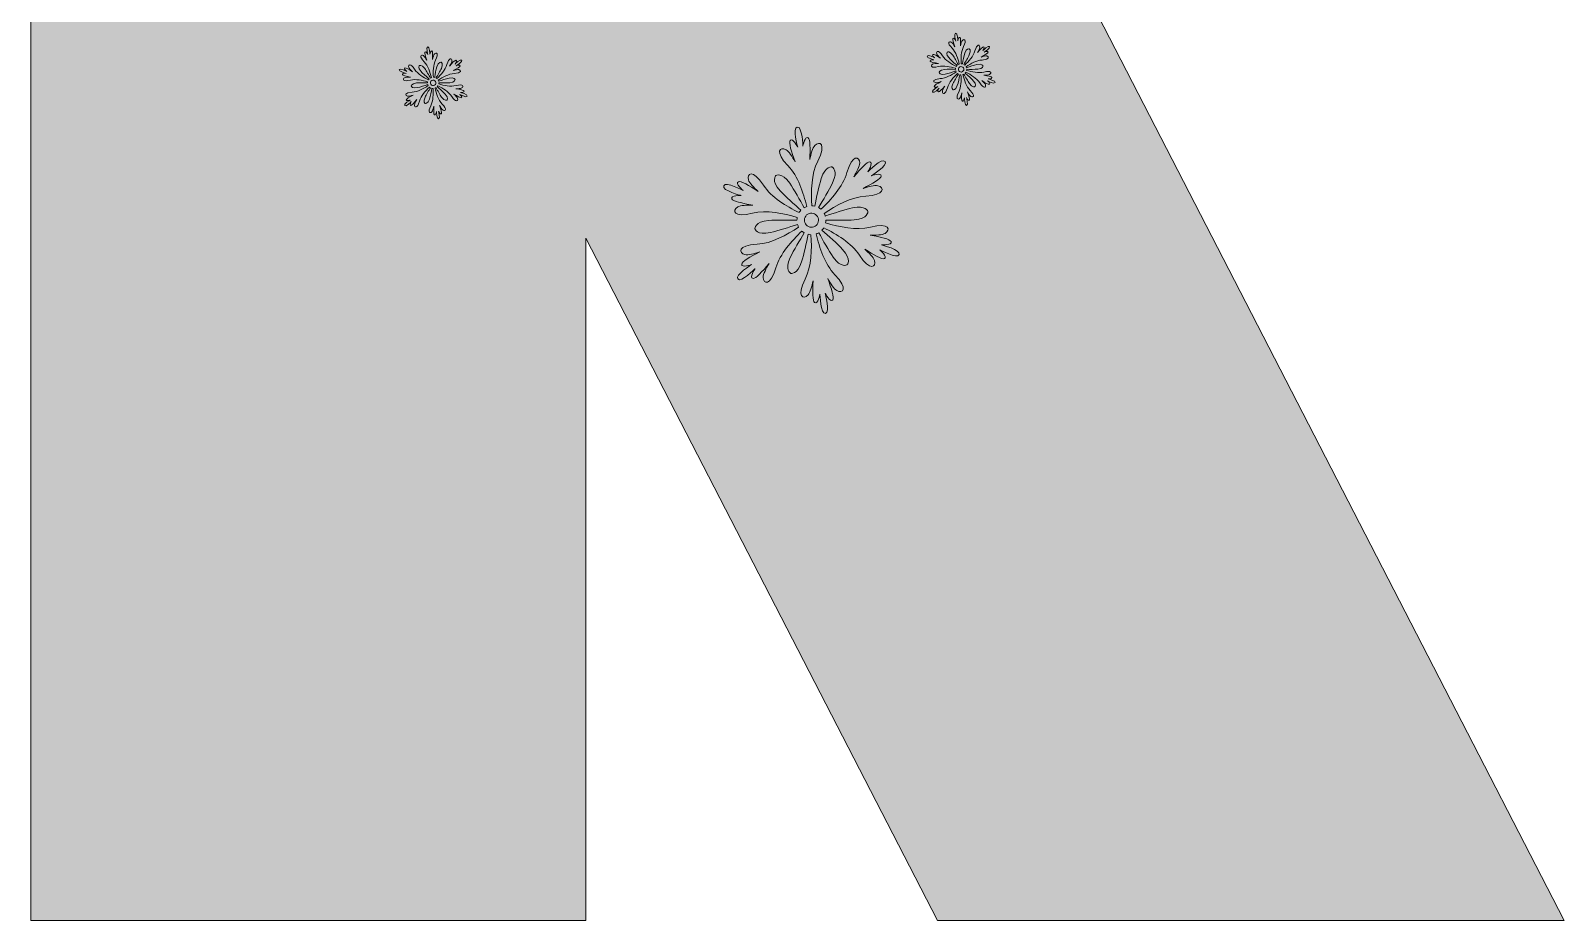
# Model space of a CAD drawing. Header units: millimetres. Extents: x 29 to 185, y -116 to -16.
# Drawn here: x 116.9 to 185, y -115.8 to -76.3 of the extents above; entities that cross this region are included whole.
import ezdxf

# ---------------------------------------------------------------- set-up
doc = ezdxf.new("R2010")
doc.units = ezdxf.units.MM
doc.header["$MEASUREMENT"] = 0
doc.layers.add('engraving', color=7, linetype='Continuous')
doc.layers.add('Layer 1', color=7, linetype='Continuous')

msp = doc.modelspace()

# ---------------------------------------------------------------- hatches: boundary and pattern name
at = {"layer": 'Layer 1'}
h = msp.add_hatch(color=2, dxfattribs=at)
h.dxf.hatch_style = 2
edge = h.paths.add_edge_path()
edge.add_spline(control_points=[(184.995, -30.63), (184.995, -30.63), (159.253, -30.63), (159.253, -30.63), (159.253, -30.63), (156.598, -30.558), (156.598, -30.558), (155.932, -28.837), (154.323, -27.578), (152.409, -27.432), (153.914, -26.317), (154.893, -24.534), (154.893, -22.517), (154.893, -19.136), (152.153, -16.396), (148.773, -16.396), (145.392, -16.396), (142.652, -19.136), (142.652, -22.517), (142.652, -24.534), (143.632, -26.317), (145.137, -27.432), (143.223, -27.578), (141.614, -28.837), (140.947, -30.558), (140.947, -30.558), (137.059, -30.63), (137.059, -30.63), (137.059, -30.63), (116.876, -30.63), (116.876, -30.63), (116.876, -30.63), (116.876, -115.779), (116.876, -115.779), (116.876, -115.779), (141.541, -115.779), (141.541, -115.779), (141.541, -115.779), (141.541, -85.477), (141.541, -85.477), (141.541, -85.477), (157.161, -115.779), (157.161, -115.779), (157.161, -115.779), (184.995, -115.779), (184.995, -115.779), (184.995, -115.779), (163.033, -73.145), (163.033, -73.145), (163.033, -73.145), (184.995, -30.63), (184.995, -30.63)], knot_values=[0, 0, 0, 0, 1, 1, 1, 2, 2, 2, 3, 3, 3, 4, 4, 4, 5, 5, 5, 6, 6, 6, 7, 7, 7, 8, 8, 8, 9, 9, 9, 10, 10, 10, 11, 11, 11, 12, 12, 12, 13, 13, 13, 14, 14, 14, 15, 15, 15, 16, 16, 16, 17, 17, 17, 17], degree=3, periodic=1)
edge = h.paths.add_edge_path()
edge.add_spline(control_points=[(144.965, -22.517), (144.965, -20.417), (146.673, -18.709), (148.773, -18.709), (150.872, -18.709), (152.58, -20.417), (152.58, -22.517), (152.58, -24.616), (150.872, -26.324), (148.773, -26.324), (146.673, -26.324), (144.965, -24.616), (144.965, -22.517)], knot_values=[0, 0, 0, 0, 1, 1, 1, 2, 2, 2, 3, 3, 3, 4, 4, 4, 4], degree=3, periodic=1)
h.paths.add_polyline_path([(141.541, -35.49), (154.655, -35.49), (141.541, -60.931)])

# ---------------------------------------------------------------- linework, layer by layer
at = {"layer": 'engraving', "lineweight": 0}
for points, knots in [([(135.961, -79.01), (135.961, -79.01), (136.152, -79.019), (136.124, -78.953), (136.106, -78.911), (135.947, -78.876), (135.763, -78.844), (135.863, -78.845), (135.972, -78.842), (136.021, -78.813), (136.119, -78.755), (136.1, -78.622), (135.768, -78.705), (135.524, -78.766), (135.234, -78.701), (134.998, -78.633), (135.002, -78.617), (135.003, -78.6), (135.003, -78.584), (135.151, -78.588), (135.354, -78.59), (135.491, -78.58), (135.73, -78.561), (135.725, -78.439), (135.725, -78.439), (135.725, -78.439), (135.693, -78.32), (135.46, -78.373), (135.326, -78.403), (135.133, -78.466), (134.992, -78.514), (134.988, -78.498), (134.981, -78.483), (134.973, -78.468), (135.178, -78.333), (135.436, -78.186), (135.688, -78.171), (136.028, -78.152), (136.007, -78.02), (135.897, -77.994), (135.841, -77.98), (135.736, -78.01), (135.642, -78.04), (135.807, -77.955), (135.949, -77.874), (135.954, -77.829), (135.961, -77.757), (135.781, -77.823), (135.781, -77.823), (135.781, -77.823), (136.075, -77.643), (136.021, -77.574), (135.966, -77.506), (135.725, -77.752), (135.725, -77.752), (135.725, -77.752), (135.829, -77.592), (135.757, -77.583), (135.712, -77.577), (135.602, -77.698), (135.482, -77.841), (135.533, -77.755), (135.585, -77.659), (135.584, -77.602), (135.583, -77.488), (135.458, -77.439), (135.364, -77.767), (135.295, -78.009), (135.094, -78.228), (134.918, -78.398), (134.905, -78.387), (134.891, -78.377), (134.877, -78.369), (134.954, -78.243), (135.058, -78.069), (135.117, -77.945), (135.221, -77.729), (135.112, -77.671), (135.112, -77.671), (135.112, -77.671), (134.994, -77.64), (134.923, -77.868), (134.882, -78), (134.84, -78.198), (134.811, -78.343), (134.795, -78.339), (134.778, -78.337), (134.762, -78.337), (134.747, -78.092), (134.749, -77.795), (134.862, -77.57), (135.016, -77.265), (134.891, -77.218), (134.813, -77.3), (134.774, -77.341), (134.746, -77.447), (134.726, -77.544), (134.734, -77.358), (134.735, -77.195), (134.699, -77.168), (134.64, -77.126), (134.608, -77.315), (134.608, -77.315), (134.608, -77.315), (134.598, -76.97), (134.511, -76.983), (134.424, -76.996), (134.518, -77.328), (134.518, -77.328), (134.518, -77.328), (134.431, -77.158), (134.387, -77.216), (134.36, -77.252), (134.41, -77.407), (134.473, -77.583), (134.424, -77.496), (134.367, -77.403), (134.318, -77.375), (134.218, -77.319), (134.113, -77.402), (134.35, -77.647), (134.525, -77.829), (134.614, -78.112), (134.673, -78.35), (134.657, -78.355), (134.642, -78.362), (134.628, -78.371), (134.557, -78.241), (134.458, -78.064), (134.38, -77.95), (134.245, -77.753), (134.141, -77.818), (134.141, -77.818), (134.141, -77.818), (134.055, -77.905), (134.217, -78.081), (134.311, -78.182), (134.461, -78.318), (134.572, -78.415), (134.561, -78.427), (134.551, -78.441), (134.542, -78.455), (134.323, -78.345), (134.066, -78.195), (133.928, -77.984), (133.742, -77.699), (133.638, -77.783), (133.67, -77.892), (133.686, -77.946), (133.764, -78.023), (133.838, -78.089), (133.681, -77.989), (133.54, -77.906), (133.499, -77.925), (133.433, -77.955), (133.58, -78.077), (133.58, -78.077), (133.58, -78.077), (133.277, -77.913), (133.245, -77.995), (133.213, -78.077), (133.547, -78.162), (133.547, -78.162), (133.547, -78.162), (133.356, -78.152), (133.384, -78.218), (133.402, -78.26), (133.561, -78.295), (133.745, -78.328), (133.646, -78.326), (133.536, -78.329), (133.487, -78.358), (133.39, -78.416), (133.409, -78.549), (133.74, -78.466), (133.984, -78.405), (134.274, -78.47), (134.509, -78.538), (134.506, -78.554), (134.505, -78.571), (134.505, -78.588), (134.357, -78.583), (134.154, -78.581), (134.017, -78.591), (133.778, -78.61), (133.783, -78.733), (133.783, -78.733), (133.783, -78.733), (133.815, -78.851), (134.048, -78.798), (134.183, -78.768), (134.376, -78.705), (134.515, -78.658), (134.52, -78.673), (134.526, -78.689), (134.534, -78.704), (134.33, -78.838), (134.072, -78.986), (133.82, -79), (133.48, -79.019), (133.501, -79.151), (133.611, -79.178), (133.667, -79.191), (133.772, -79.161), (133.867, -79.131), (133.701, -79.216), (133.559, -79.297), (133.554, -79.342), (133.547, -79.414), (133.726, -79.348), (133.726, -79.348), (133.726, -79.348), (133.433, -79.528), (133.488, -79.597), (133.542, -79.666), (133.783, -79.419), (133.783, -79.419), (133.783, -79.419), (133.679, -79.579), (133.751, -79.588), (133.796, -79.594), (133.906, -79.473), (134.026, -79.331), (133.975, -79.416), (133.923, -79.512), (133.924, -79.569), (133.925, -79.683), (134.05, -79.733), (134.143, -79.404), (134.213, -79.162), (134.414, -78.943), (134.591, -78.773), (134.603, -78.785), (134.617, -78.794), (134.631, -78.802), (134.553, -78.928), (134.45, -79.103), (134.391, -79.227), (134.288, -79.443), (134.396, -79.5), (134.396, -79.5), (134.396, -79.5), (134.514, -79.531), (134.585, -79.303), (134.626, -79.172), (134.668, -78.973), (134.697, -78.828), (134.713, -78.832), (134.73, -78.834), (134.746, -78.835), (134.76, -79.079), (134.76, -79.376), (134.646, -79.601), (134.492, -79.906), (134.617, -79.954), (134.695, -79.871), (134.734, -79.83), (134.762, -79.724), (134.783, -79.627), (134.774, -79.813), (134.773, -79.976), (134.809, -80.003), (134.868, -80.045), (134.9, -79.857), (134.9, -79.857), (134.9, -79.857), (134.91, -80.201), (134.996, -80.188), (135.083, -80.175), (134.99, -79.843), (134.99, -79.843), (134.99, -79.843), (135.077, -80.013), (135.121, -79.955), (135.148, -79.919), (135.099, -79.764), (135.035, -79.589), (135.084, -79.675), (135.141, -79.768), (135.191, -79.796), (135.29, -79.852), (135.395, -79.769), (135.158, -79.524), (134.983, -79.342), (134.894, -79.059), (134.835, -78.821), (134.85, -78.816), (134.866, -78.809), (134.88, -78.801), (134.951, -78.931), (135.05, -79.107), (135.127, -79.221), (135.263, -79.418), (135.367, -79.353), (135.367, -79.353), (135.367, -79.353), (135.453, -79.266), (135.291, -79.09), (135.197, -78.989), (135.047, -78.854), (134.936, -78.756), (134.947, -78.744), (134.957, -78.731), (134.966, -78.717), (135.185, -78.826), (135.442, -78.976), (135.579, -79.187), (135.766, -79.473), (135.87, -79.388), (135.838, -79.279), (135.822, -79.225), (135.744, -79.148), (135.67, -79.082), (135.827, -79.182), (135.968, -79.265), (136.009, -79.246), (136.074, -79.216), (135.928, -79.095), (135.928, -79.095), (135.928, -79.095), (136.231, -79.259), (136.263, -79.177), (136.295, -79.095), (135.961, -79.01), (135.961, -79.01)], [0, 0, 0, 0, 1, 1, 1, 2, 2, 2, 3, 3, 3, 4, 4, 4, 5, 5, 5, 6, 6, 6, 7, 7, 7, 8, 8, 8, 9, 9, 9, 10, 10, 10, 11, 11, 11, 12, 12, 12, 13, 13, 13, 14, 14, 14, 15, 15, 15, 16, 16, 16, 17, 17, 17, 18, 18, 18, 19, 19, 19, 20, 20, 20, 21, 21, 21, 22, 22, 22, 23, 23, 23, 24, 24, 24, 25, 25, 25, 26, 26, 26, 27, 27, 27, 28, 28, 28, 29, 29, 29, 30, 30, 30, 31, 31, 31, 32, 32, 32, 33, 33, 33, 34, 34, 34, 35, 35, 35, 36, 36, 36, 37, 37, 37, 38, 38, 38, 39, 39, 39, 40, 40, 40, 41, 41, 41, 42, 42, 42, 43, 43, 43, 44, 44, 44, 45, 45, 45, 46, 46, 46, 47, 47, 47, 48, 48, 48, 49, 49, 49, 50, 50, 50, 51, 51, 51, 52, 52, 52, 53, 53, 53, 54, 54, 54, 55, 55, 55, 56, 56, 56, 57, 57, 57, 58, 58, 58, 59, 59, 59, 60, 60, 60, 61, 61, 61, 62, 62, 62, 63, 63, 63, 64, 64, 64, 65, 65, 65, 66, 66, 66, 67, 67, 67, 68, 68, 68, 69, 69, 69, 70, 70, 70, 71, 71, 71, 72, 72, 72, 73, 73, 73, 74, 74, 74, 75, 75, 75, 76, 76, 76, 77, 77, 77, 78, 78, 78, 79, 79, 79, 80, 80, 80, 81, 81, 81, 82, 82, 82, 83, 83, 83, 84, 84, 84, 85, 85, 85, 86, 86, 86, 87, 87, 87, 88, 88, 88, 89, 89, 89, 90, 90, 90, 91, 91, 91, 92, 92, 92, 93, 93, 93, 94, 94, 94, 95, 95, 95, 96, 96, 96, 97, 97, 97, 98, 98, 98, 99, 99, 99, 100, 100, 100, 101, 101, 101, 102, 102, 102, 103, 103, 103, 104, 104, 104, 105, 105, 105, 106, 106, 106, 107, 107, 107, 108, 108, 108, 108]), ([(159.41, -78.408), (159.41, -78.408), (159.6, -78.418), (159.573, -78.351), (159.555, -78.31), (159.396, -78.275), (159.212, -78.242), (159.311, -78.243), (159.421, -78.24), (159.47, -78.211), (159.567, -78.153), (159.548, -78.02), (159.217, -78.103), (158.972, -78.164), (158.682, -78.099), (158.447, -78.031), (158.45, -78.015), (158.452, -77.998), (158.452, -77.982), (158.6, -77.986), (158.803, -77.989), (158.94, -77.978), (159.178, -77.959), (159.174, -77.837), (159.174, -77.837), (159.174, -77.837), (159.142, -77.719), (158.908, -77.771), (158.774, -77.802), (158.581, -77.864), (158.441, -77.912), (158.437, -77.896), (158.43, -77.881), (158.422, -77.866), (158.627, -77.731), (158.885, -77.584), (159.136, -77.57), (159.477, -77.551), (159.456, -77.418), (159.346, -77.392), (159.29, -77.379), (159.185, -77.408), (159.09, -77.439), (159.256, -77.353), (159.398, -77.272), (159.402, -77.227), (159.409, -77.156), (159.23, -77.221), (159.23, -77.221), (159.23, -77.221), (159.524, -77.041), (159.469, -76.973), (159.414, -76.904), (159.174, -77.15), (159.174, -77.15), (159.174, -77.15), (159.277, -76.99), (159.206, -76.981), (159.161, -76.976), (159.051, -77.096), (158.931, -77.239), (158.982, -77.153), (159.034, -77.057), (159.033, -77), (159.031, -76.887), (158.907, -76.837), (158.813, -77.165), (158.744, -77.407), (158.543, -77.626), (158.366, -77.796), (158.353, -77.785), (158.34, -77.775), (158.326, -77.767), (158.403, -77.641), (158.507, -77.467), (158.566, -77.343), (158.669, -77.127), (158.561, -77.069), (158.561, -77.069), (158.561, -77.069), (158.443, -77.038), (158.371, -77.267), (158.331, -77.398), (158.288, -77.596), (158.26, -77.741), (158.243, -77.737), (158.227, -77.735), (158.21, -77.735), (158.196, -77.491), (158.197, -77.193), (158.311, -76.968), (158.465, -76.664), (158.34, -76.616), (158.261, -76.698), (158.222, -76.739), (158.195, -76.846), (158.174, -76.943), (158.183, -76.756), (158.184, -76.593), (158.148, -76.567), (158.089, -76.525), (158.056, -76.713), (158.056, -76.713), (158.056, -76.713), (158.047, -76.368), (157.96, -76.381), (157.873, -76.395), (157.966, -76.726), (157.966, -76.726), (157.966, -76.726), (157.88, -76.556), (157.836, -76.614), (157.809, -76.65), (157.858, -76.805), (157.922, -76.981), (157.873, -76.894), (157.816, -76.801), (157.766, -76.773), (157.667, -76.718), (157.561, -76.8), (157.799, -77.046), (157.974, -77.227), (158.063, -77.511), (158.122, -77.748), (158.106, -77.754), (158.091, -77.761), (158.077, -77.769), (158.006, -77.639), (157.907, -77.462), (157.829, -77.349), (157.694, -77.151), (157.59, -77.216), (157.59, -77.216), (157.59, -77.216), (157.504, -77.303), (157.666, -77.479), (157.759, -77.58), (157.91, -77.716), (158.021, -77.813), (158.01, -77.826), (158, -77.839), (157.991, -77.853), (157.772, -77.743), (157.515, -77.593), (157.377, -77.382), (157.191, -77.097), (157.086, -77.181), (157.119, -77.29), (157.135, -77.345), (157.213, -77.421), (157.287, -77.488), (157.13, -77.387), (156.989, -77.304), (156.948, -77.323), (156.882, -77.353), (157.029, -77.475), (157.029, -77.475), (157.029, -77.475), (156.726, -77.311), (156.694, -77.393), (156.662, -77.475), (156.995, -77.56), (156.995, -77.56), (156.995, -77.56), (156.805, -77.55), (156.833, -77.616), (156.85, -77.658), (157.01, -77.693), (157.194, -77.726), (157.094, -77.725), (156.985, -77.728), (156.936, -77.757), (156.838, -77.815), (156.857, -77.947), (157.188, -77.865), (157.433, -77.804), (157.723, -77.868), (157.958, -77.936), (157.955, -77.952), (157.953, -77.969), (157.954, -77.986), (157.806, -77.981), (157.603, -77.979), (157.466, -77.99), (157.227, -78.009), (157.232, -78.131), (157.232, -78.131), (157.232, -78.131), (157.264, -78.249), (157.497, -78.196), (157.631, -78.166), (157.824, -78.103), (157.964, -78.056), (157.969, -78.071), (157.975, -78.087), (157.983, -78.102), (157.779, -78.236), (157.521, -78.384), (157.269, -78.398), (156.928, -78.417), (156.95, -78.549), (157.06, -78.576), (157.115, -78.589), (157.221, -78.56), (157.315, -78.529), (157.149, -78.615), (157.007, -78.695), (157.003, -78.74), (156.996, -78.812), (157.175, -78.746), (157.175, -78.746), (157.175, -78.746), (156.882, -78.926), (156.936, -78.995), (156.991, -79.064), (157.232, -78.817), (157.232, -78.817), (157.232, -78.817), (157.128, -78.977), (157.2, -78.987), (157.244, -78.992), (157.355, -78.872), (157.475, -78.729), (157.424, -78.814), (157.372, -78.911), (157.373, -78.967), (157.374, -79.081), (157.498, -79.131), (157.592, -78.803), (157.662, -78.56), (157.863, -78.341), (158.039, -78.172), (158.052, -78.183), (158.066, -78.192), (158.08, -78.201), (158.002, -78.327), (157.899, -78.501), (157.839, -78.625), (157.736, -78.841), (157.845, -78.898), (157.845, -78.898), (157.845, -78.898), (157.963, -78.93), (158.034, -78.701), (158.075, -78.57), (158.117, -78.372), (158.146, -78.226), (158.162, -78.23), (158.179, -78.232), (158.195, -78.233), (158.209, -78.477), (158.208, -78.774), (158.095, -78.999), (157.94, -79.304), (158.066, -79.352), (158.144, -79.269), (158.183, -79.228), (158.21, -79.122), (158.231, -79.025), (158.222, -79.212), (158.221, -79.374), (158.258, -79.401), (158.317, -79.443), (158.349, -79.255), (158.349, -79.255), (158.349, -79.255), (158.358, -79.599), (158.445, -79.586), (158.532, -79.573), (158.439, -79.242), (158.439, -79.242), (158.439, -79.242), (158.526, -79.411), (158.569, -79.354), (158.597, -79.318), (158.547, -79.162), (158.484, -78.987), (158.532, -79.073), (158.59, -79.167), (158.639, -79.194), (158.738, -79.25), (158.844, -79.167), (158.607, -78.922), (158.431, -78.741), (158.342, -78.457), (158.284, -78.22), (158.299, -78.214), (158.314, -78.207), (158.329, -78.199), (158.399, -78.329), (158.498, -78.506), (158.576, -78.619), (158.712, -78.816), (158.816, -78.751), (158.816, -78.751), (158.816, -78.751), (158.902, -78.665), (158.74, -78.489), (158.646, -78.388), (158.496, -78.252), (158.384, -78.154), (158.396, -78.142), (158.406, -78.129), (158.415, -78.115), (158.633, -78.225), (158.89, -78.374), (159.028, -78.585), (159.215, -78.871), (159.319, -78.786), (159.287, -78.677), (159.271, -78.623), (159.192, -78.547), (159.119, -78.48), (159.276, -78.58), (159.416, -78.663), (159.458, -78.645), (159.523, -78.615), (159.377, -78.493), (159.377, -78.493), (159.377, -78.493), (159.68, -78.657), (159.712, -78.575), (159.744, -78.493), (159.41, -78.408), (159.41, -78.408)], [0, 0, 0, 0, 1, 1, 1, 2, 2, 2, 3, 3, 3, 4, 4, 4, 5, 5, 5, 6, 6, 6, 7, 7, 7, 8, 8, 8, 9, 9, 9, 10, 10, 10, 11, 11, 11, 12, 12, 12, 13, 13, 13, 14, 14, 14, 15, 15, 15, 16, 16, 16, 17, 17, 17, 18, 18, 18, 19, 19, 19, 20, 20, 20, 21, 21, 21, 22, 22, 22, 23, 23, 23, 24, 24, 24, 25, 25, 25, 26, 26, 26, 27, 27, 27, 28, 28, 28, 29, 29, 29, 30, 30, 30, 31, 31, 31, 32, 32, 32, 33, 33, 33, 34, 34, 34, 35, 35, 35, 36, 36, 36, 37, 37, 37, 38, 38, 38, 39, 39, 39, 40, 40, 40, 41, 41, 41, 42, 42, 42, 43, 43, 43, 44, 44, 44, 45, 45, 45, 46, 46, 46, 47, 47, 47, 48, 48, 48, 49, 49, 49, 50, 50, 50, 51, 51, 51, 52, 52, 52, 53, 53, 53, 54, 54, 54, 55, 55, 55, 56, 56, 56, 57, 57, 57, 58, 58, 58, 59, 59, 59, 60, 60, 60, 61, 61, 61, 62, 62, 62, 63, 63, 63, 64, 64, 64, 65, 65, 65, 66, 66, 66, 67, 67, 67, 68, 68, 68, 69, 69, 69, 70, 70, 70, 71, 71, 71, 72, 72, 72, 73, 73, 73, 74, 74, 74, 75, 75, 75, 76, 76, 76, 77, 77, 77, 78, 78, 78, 79, 79, 79, 80, 80, 80, 81, 81, 81, 82, 82, 82, 83, 83, 83, 84, 84, 84, 85, 85, 85, 86, 86, 86, 87, 87, 87, 88, 88, 88, 89, 89, 89, 90, 90, 90, 91, 91, 91, 92, 92, 92, 93, 93, 93, 94, 94, 94, 95, 95, 95, 96, 96, 96, 97, 97, 97, 98, 98, 98, 99, 99, 99, 100, 100, 100, 101, 101, 101, 102, 102, 102, 103, 103, 103, 104, 104, 104, 105, 105, 105, 106, 106, 106, 107, 107, 107, 108, 108, 108, 108]), ([(158.221, -78.104), (158.155, -78.114), (158.093, -78.068), (158.083, -78.002), (158.073, -77.936), (158.118, -77.874), (158.185, -77.864), (158.251, -77.854), (158.313, -77.899), (158.323, -77.966), (158.333, -78.032), (158.287, -78.094), (158.221, -78.104)], [0, 0, 0, 0, 1, 1, 1, 2, 2, 2, 3, 3, 3, 4, 4, 4, 4]), ([(134.772, -78.705), (134.706, -78.715), (134.644, -78.67), (134.634, -78.604), (134.624, -78.538), (134.67, -78.476), (134.736, -78.466), (134.802, -78.456), (134.864, -78.501), (134.874, -78.567), (134.884, -78.634), (134.838, -78.695), (134.772, -78.705)], [0, 0, 0, 0, 1, 1, 1, 2, 2, 2, 3, 3, 3, 4, 4, 4, 4]), ([(154.672, -85.779), (154.672, -85.779), (155.164, -85.805), (155.092, -85.633), (155.046, -85.526), (154.635, -85.435), (154.161, -85.351), (154.418, -85.354), (154.7, -85.347), (154.826, -85.271), (155.078, -85.122), (155.029, -84.778), (154.174, -84.992), (153.542, -85.15), (152.793, -84.983), (152.185, -84.807), (152.194, -84.765), (152.197, -84.722), (152.197, -84.679), (152.58, -84.69), (153.104, -84.697), (153.458, -84.669), (154.074, -84.621), (154.062, -84.304), (154.062, -84.304), (154.062, -84.304), (153.98, -83.999), (153.377, -84.135), (153.03, -84.214), (152.532, -84.375), (152.17, -84.499), (152.158, -84.458), (152.141, -84.418), (152.121, -84.38), (152.649, -84.032), (153.316, -83.651), (153.965, -83.615), (154.846, -83.566), (154.791, -83.224), (154.506, -83.155), (154.363, -83.121), (154.09, -83.198), (153.847, -83.276), (154.275, -83.055), (154.641, -82.847), (154.653, -82.73), (154.671, -82.545), (154.208, -82.715), (154.208, -82.715), (154.208, -82.715), (154.967, -82.25), (154.825, -82.073), (154.684, -81.895), (154.062, -82.532), (154.062, -82.532), (154.062, -82.532), (154.329, -82.118), (154.145, -82.095), (154.029, -82.08), (153.745, -82.392), (153.435, -82.76), (153.566, -82.539), (153.7, -82.291), (153.698, -82.144), (153.695, -81.851), (153.373, -81.722), (153.13, -82.569), (152.951, -83.195), (152.432, -83.761), (151.977, -84.199), (151.944, -84.171), (151.908, -84.145), (151.872, -84.124), (152.072, -83.8), (152.339, -83.349), (152.493, -83.029), (152.759, -82.471), (152.479, -82.322), (152.479, -82.322), (152.479, -82.322), (152.174, -82.241), (151.99, -82.832), (151.885, -83.171), (151.775, -83.683), (151.702, -84.058), (151.659, -84.048), (151.617, -84.042), (151.574, -84.041), (151.537, -83.41), (151.54, -82.642), (151.834, -82.061), (152.231, -81.274), (151.908, -81.151), (151.706, -81.364), (151.605, -81.47), (151.535, -81.744), (151.481, -81.995), (151.504, -81.514), (151.506, -81.092), (151.412, -81.024), (151.26, -80.916), (151.176, -81.402), (151.176, -81.402), (151.176, -81.402), (151.152, -80.512), (150.928, -80.546), (150.703, -80.58), (150.944, -81.437), (150.944, -81.437), (150.944, -81.437), (150.72, -80.998), (150.607, -81.146), (150.537, -81.239), (150.665, -81.641), (150.829, -82.094), (150.703, -81.87), (150.555, -81.629), (150.427, -81.558), (150.171, -81.414), (149.898, -81.627), (150.511, -82.261), (150.964, -82.73), (151.193, -83.462), (151.345, -84.076), (151.305, -84.09), (151.266, -84.108), (151.228, -84.13), (151.046, -83.794), (150.791, -83.336), (150.589, -83.044), (150.24, -82.534), (149.972, -82.702), (149.972, -82.702), (149.972, -82.702), (149.748, -82.927), (150.168, -83.381), (150.409, -83.641), (150.798, -83.992), (151.085, -84.243), (151.056, -84.275), (151.03, -84.31), (151.007, -84.346), (150.442, -84.062), (149.779, -83.676), (149.422, -83.131), (148.94, -82.394), (148.671, -82.611), (148.755, -82.893), (148.796, -83.034), (148.998, -83.231), (149.188, -83.403), (148.783, -83.143), (148.42, -82.93), (148.313, -82.978), (148.143, -83.055), (148.523, -83.37), (148.523, -83.37), (148.523, -83.37), (147.74, -82.946), (147.657, -83.158), (147.575, -83.37), (148.436, -83.589), (148.436, -83.589), (148.436, -83.589), (147.945, -83.563), (148.017, -83.735), (148.062, -83.843), (148.474, -83.933), (148.948, -84.018), (148.691, -84.015), (148.409, -84.023), (148.283, -84.097), (148.03, -84.247), (148.08, -84.59), (148.935, -84.376), (149.566, -84.219), (150.316, -84.386), (150.923, -84.561), (150.915, -84.603), (150.91, -84.646), (150.911, -84.69), (150.529, -84.678), (150.005, -84.671), (149.651, -84.699), (149.035, -84.748), (149.046, -85.064), (149.046, -85.064), (149.046, -85.064), (149.129, -85.37), (149.732, -85.233), (150.078, -85.155), (150.577, -84.993), (150.938, -84.87), (150.95, -84.911), (150.967, -84.951), (150.987, -84.989), (150.459, -85.336), (149.793, -85.718), (149.143, -85.754), (148.263, -85.803), (148.318, -86.145), (148.603, -86.213), (148.746, -86.248), (149.018, -86.171), (149.262, -86.093), (148.834, -86.313), (148.467, -86.521), (148.456, -86.638), (148.438, -86.823), (148.9, -86.653), (148.9, -86.653), (148.9, -86.653), (148.142, -87.119), (148.284, -87.296), (148.425, -87.474), (149.047, -86.837), (149.047, -86.837), (149.047, -86.837), (148.778, -87.25), (148.963, -87.274), (149.079, -87.288), (149.364, -86.977), (149.674, -86.608), (149.543, -86.829), (149.409, -87.078), (149.41, -87.224), (149.414, -87.518), (149.735, -87.647), (149.977, -86.799), (150.157, -86.173), (150.676, -85.608), (151.132, -85.169), (151.165, -85.198), (151.2, -85.223), (151.237, -85.244), (151.036, -85.57), (150.769, -86.019), (150.616, -86.34), (150.35, -86.898), (150.629, -87.046), (150.629, -87.046), (150.629, -87.046), (150.935, -87.127), (151.118, -86.537), (151.224, -86.198), (151.333, -85.686), (151.407, -85.311), (151.448, -85.32), (151.492, -85.326), (151.535, -85.328), (151.571, -85.958), (151.569, -86.726), (151.275, -87.307), (150.877, -88.094), (151.201, -88.218), (151.403, -88.004), (151.504, -87.898), (151.574, -87.624), (151.628, -87.374), (151.605, -87.855), (151.602, -88.276), (151.697, -88.344), (151.848, -88.452), (151.932, -87.968), (151.932, -87.968), (151.932, -87.968), (151.956, -88.856), (152.18, -88.822), (152.405, -88.788), (152.165, -87.932), (152.165, -87.932), (152.165, -87.932), (152.389, -88.371), (152.501, -88.222), (152.572, -88.129), (152.444, -87.728), (152.28, -87.275), (152.406, -87.498), (152.554, -87.739), (152.682, -87.811), (152.938, -87.955), (153.21, -87.741), (152.597, -87.107), (152.145, -86.639), (151.915, -85.906), (151.764, -85.293), (151.803, -85.279), (151.843, -85.261), (151.88, -85.239), (152.062, -85.576), (152.318, -86.032), (152.519, -86.325), (152.869, -86.834), (153.137, -86.666), (153.137, -86.666), (153.137, -86.666), (153.36, -86.443), (152.941, -85.988), (152.7, -85.727), (152.31, -85.377), (152.023, -85.125), (152.053, -85.094), (152.079, -85.059), (152.101, -85.023), (152.666, -85.306), (153.33, -85.693), (153.686, -86.238), (154.169, -86.976), (154.437, -86.757), (154.354, -86.475), (154.312, -86.335), (154.11, -86.137), (153.92, -85.965), (154.325, -86.225), (154.689, -86.439), (154.796, -86.391), (154.965, -86.314), (154.586, -85.999), (154.586, -85.999), (154.586, -85.999), (155.369, -86.423), (155.452, -86.211), (155.534, -86), (154.672, -85.779), (154.672, -85.779)], [0, 0, 0, 0, 1, 1, 1, 2, 2, 2, 3, 3, 3, 4, 4, 4, 5, 5, 5, 6, 6, 6, 7, 7, 7, 8, 8, 8, 9, 9, 9, 10, 10, 10, 11, 11, 11, 12, 12, 12, 13, 13, 13, 14, 14, 14, 15, 15, 15, 16, 16, 16, 17, 17, 17, 18, 18, 18, 19, 19, 19, 20, 20, 20, 21, 21, 21, 22, 22, 22, 23, 23, 23, 24, 24, 24, 25, 25, 25, 26, 26, 26, 27, 27, 27, 28, 28, 28, 29, 29, 29, 30, 30, 30, 31, 31, 31, 32, 32, 32, 33, 33, 33, 34, 34, 34, 35, 35, 35, 36, 36, 36, 37, 37, 37, 38, 38, 38, 39, 39, 39, 40, 40, 40, 41, 41, 41, 42, 42, 42, 43, 43, 43, 44, 44, 44, 45, 45, 45, 46, 46, 46, 47, 47, 47, 48, 48, 48, 49, 49, 49, 50, 50, 50, 51, 51, 51, 52, 52, 52, 53, 53, 53, 54, 54, 54, 55, 55, 55, 56, 56, 56, 57, 57, 57, 58, 58, 58, 59, 59, 59, 60, 60, 60, 61, 61, 61, 62, 62, 62, 63, 63, 63, 64, 64, 64, 65, 65, 65, 66, 66, 66, 67, 67, 67, 68, 68, 68, 69, 69, 69, 70, 70, 70, 71, 71, 71, 72, 72, 72, 73, 73, 73, 74, 74, 74, 75, 75, 75, 76, 76, 76, 77, 77, 77, 78, 78, 78, 79, 79, 79, 80, 80, 80, 81, 81, 81, 82, 82, 82, 83, 83, 83, 84, 84, 84, 85, 85, 85, 86, 86, 86, 87, 87, 87, 88, 88, 88, 89, 89, 89, 90, 90, 90, 91, 91, 91, 92, 92, 92, 93, 93, 93, 94, 94, 94, 95, 95, 95, 96, 96, 96, 97, 97, 97, 98, 98, 98, 99, 99, 99, 100, 100, 100, 101, 101, 101, 102, 102, 102, 103, 103, 103, 104, 104, 104, 105, 105, 105, 106, 106, 106, 107, 107, 107, 108, 108, 108, 108]), ([(151.601, -84.994), (151.43, -85.02), (151.271, -84.902), (151.245, -84.731), (151.219, -84.56), (151.337, -84.4), (151.508, -84.374), (151.678, -84.349), (151.838, -84.466), (151.864, -84.637), (151.89, -84.808), (151.772, -84.968), (151.601, -84.994)], [0, 0, 0, 0, 1, 1, 1, 2, 2, 2, 3, 3, 3, 4, 4, 4, 4])]:
    msp.add_open_spline(points, degree=3, knots=knots, dxfattribs=at)
at = {"layer": 'Layer 1', "lineweight": 0}
msp.add_open_spline([(184.995, -30.63), (184.995, -30.63), (159.253, -30.63), (159.253, -30.63), (159.253, -30.63), (156.598, -30.558), (156.598, -30.558), (155.932, -28.837), (154.323, -27.578), (152.409, -27.432), (153.914, -26.317), (154.893, -24.534), (154.893, -22.517), (154.893, -19.136), (152.153, -16.396), (148.773, -16.396), (145.392, -16.396), (142.652, -19.136), (142.652, -22.517), (142.652, -24.534), (143.632, -26.317), (145.137, -27.432), (143.223, -27.578), (141.614, -28.837), (140.947, -30.558), (140.947, -30.558), (137.059, -30.63), (137.059, -30.63), (137.059, -30.63), (116.876, -30.63), (116.876, -30.63), (116.876, -30.63), (116.876, -115.779), (116.876, -115.779), (116.876, -115.779), (141.541, -115.779), (141.541, -115.779), (141.541, -115.779), (141.541, -85.477), (141.541, -85.477), (141.541, -85.477), (157.161, -115.779), (157.161, -115.779), (157.161, -115.779), (184.995, -115.779), (184.995, -115.779), (184.995, -115.779), (163.033, -73.145), (163.033, -73.145), (163.033, -73.145), (184.995, -30.63), (184.995, -30.63)], degree=3, knots=[0, 0, 0, 0, 1, 1, 1, 2, 2, 2, 3, 3, 3, 4, 4, 4, 5, 5, 5, 6, 6, 6, 7, 7, 7, 8, 8, 8, 9, 9, 9, 10, 10, 10, 11, 11, 11, 12, 12, 12, 13, 13, 13, 14, 14, 14, 15, 15, 15, 16, 16, 16, 17, 17, 17, 17], dxfattribs=at)

doc.saveas('drawing.dxf')
